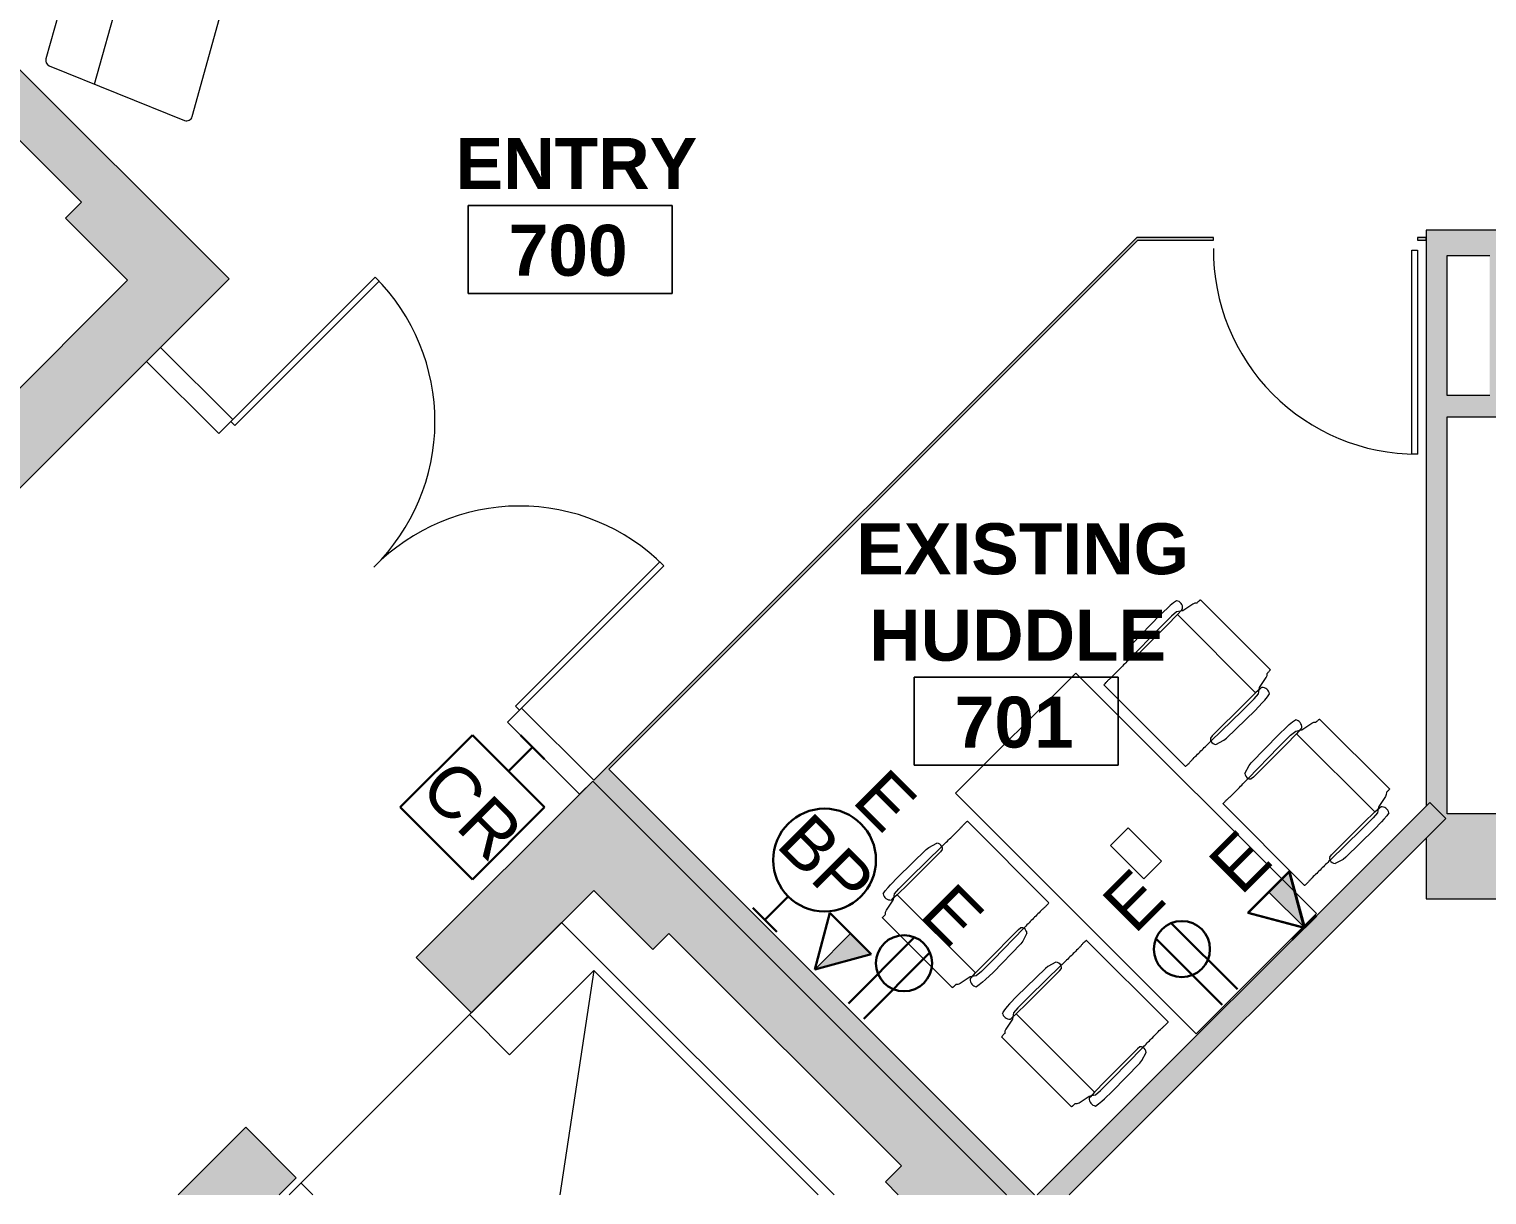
# Model space of a CAD drawing. Header units: inches. Extents: x 385 to 2249, y -1773 to -36.
# Drawn here: x 812.5 to 1069.6, y -1772.7 to -1567 of the extents above; entities that cross this region are included whole.
import ezdxf

# ---------------------------------------------------------------- set-up
doc = ezdxf.new("R2010")
doc.units = ezdxf.units.IN
doc.header["$MEASUREMENT"] = 0
for name, color, linetype, lineweight in [('A-ANNO-NOTE', 131, 'Continuous', 30), ('A-AREA-IDEN', 2, 'Continuous', 9), ('A-DETL', 90, 'Continuous', 9), ('A-DOOR', 31, 'Continuous', 13), ('A-WALL', 113, 'Continuous', 13), ('A-WALL-PATT', 111, 'Continuous', 13), ('I-FURN', 30, 'Continuous', 9), ('I-FURN-PNLS', 30, 'Continuous', 9), ('I-WALL', 2, 'Continuous', 13)]:
    doc.layers.add(name, color=color, linetype=linetype, lineweight=lineweight)
doc.styles.add('Swis721 Lt BT', font='swissl.ttf', dxfattribs={"height": 9})
doc.styles.add('Swis721 Lt BT_B', font='', dxfattribs={"height": 9})
doc.styles.get('Swis721 Lt BT_B').set_extended_font_data('Swis721 Lt BT', bold=True)

# ---------------------------------------------------------------- blocks, each defined once
blk = doc.blocks.new('Walls 10 - Walls 10-5024447-Level 7 POWER _ SIGNAL')
at = {"layer": 'A-WALL', "lineweight": 9}
h = blk.add_hatch(color=7, dxfattribs=at)
h.paths.add_polyline_path([(1299.2, -1742.89), (1330.2, -1742.89), (1330.2, -1718.89), (1328.48, -1718.89), (1328.45, -1602.45), (1121.26, -1602.45), (1121.26, -1606.95), (1125.46, -1606.95), (1125.46, -1613.45), (1295.45, -1613.45), (1295.45, -1705.42), (1062.64, -1705.42), (1062.64, -1635.39), (1073.89, -1635.39), (1073.89, -1606.95), (1082.26, -1606.95), (1082.26, -1602.45), (1058.89, -1602.45), (1058.89, -1704.09), (1059.56, -1703.42), (1062.39, -1706.25), (1058.89, -1709.75), (1058.89, -1720.42), (1219.48, -1720.42), (1219.5, -1742.89), (1295.45, -1742.89)], flags=0)
h.paths.add_polyline_path([(1228.46, -1736.89), (1221.48, -1736.89), (1221.48, -1718.89), (1324.2, -1718.89), (1324.2, -1736.89), (1295.45, -1736.89)], flags=0)
h.paths.add_polyline_path([(1299.2, -1706.92), (1299.2, -1615.95), (1324.73, -1615.95), (1324.73, -1706.92), (1324.2, -1706.92)], flags=0)
h.paths.add_polyline_path([(1062.64, -1631.64), (1062.64, -1606.95), (1070.14, -1606.95), (1070.14, -1631.64)], flags=0)
h.paths.add_polyline_path([(1324.73, -1612.2), (1299.2, -1612.2), (1299.2, -1606.95), (1324.73, -1606.95)], flags=0)
at = {"layer": 'A-WALL', "color": 8, "lineweight": 20}
for p, q in [((1058.89, -1602.45), (1058.89, -1704.09)), ((1082.26, -1602.45), (1058.89, -1602.45)), ((1062.64, -1631.64), (1062.64, -1606.95)), ((1062.64, -1606.95), (1070.14, -1606.95)), ((1070.14, -1631.64), (1062.64, -1631.64)), ((1062.64, -1705.42), (1062.64, -1635.39)), ((1062.64, -1635.39), (1073.89, -1635.39)), ((1295.45, -1705.42), (1062.64, -1705.42)), ((1058.89, -1709.75), (1058.89, -1720.42)), ((1058.89, -1720.42), (1062.64, -1720.42)), ((1062.64, -1720.42), (1219.48, -1720.42))]:
    blk.add_line(p, q, dxfattribs=at)
at = {"layer": 'A-WALL', "lineweight": 9}
for p, q in [((1058.89, -1704.09), (1059.56, -1703.42)), ((1059.56, -1703.42), (1062.39, -1706.25)), ((1062.39, -1706.25), (1058.89, -1709.75))]:
    blk.add_line(p, q, dxfattribs=at)
blk = doc.blocks.new('Walls 27 - Walls 27-5057189-Level 7 POWER _ SIGNAL')
at = {"layer": 'A-WALL', "lineweight": 9}
blk.add_hatch(color=7, dxfattribs=at).paths.add_polyline_path([(540.07, -1772.66), (541.25, -1772.66), (766.26, -1547.65), (777.58, -1558.97), (780.4, -1556.14), (821.77, -1597.51), (818.94, -1600.33), (829.9, -1611.29), (795.25, -1645.94), (804.09, -1654.78), (847.81, -1611.06), (807.75, -1570.99), (809.99, -1568.75), (769.44, -1528.21), (743.9, -1553.75), (746.37, -1556.23), (529.94, -1772.66)], flags=0)
at = {"layer": 'A-WALL', "color": 8, "lineweight": 20}
for p, q in [((780.4, -1556.14), (821.77, -1597.51)), ((847.81, -1611.06), (807.75, -1570.99)), ((821.77, -1597.51), (818.94, -1600.33)), ((818.94, -1600.33), (829.9, -1611.29)), ((829.9, -1611.29), (795.25, -1645.94)), ((804.09, -1654.78), (847.81, -1611.06))]:
    blk.add_line(p, q, dxfattribs=at)
blk = doc.blocks.new('Walls 31 - Walls 28-5058252-Level 7 POWER _ SIGNAL')
at = {"layer": 'A-WALL', "lineweight": 9}
blk.add_hatch(color=7, dxfattribs=at).paths.add_polyline_path([(686.14, -1777.67), (697.06, -1777.67), (700.09, -1774.65), (691.19, -1765.74), (679.26, -1777.67)], flags=0)
at = {"layer": 'A-WALL', "color": 8, "lineweight": 20}
for p, q in [((691.19, -1765.74), (679.26, -1777.67)), ((700.09, -1774.65), (691.19, -1765.74)), ((697.06, -1777.67), (700.09, -1774.65))]:
    blk.add_line(p, q, dxfattribs=at)
blk = doc.blocks.new('Walls 32 - Walls 32-5059790-Level 7 POWER _ SIGNAL')
at = {"layer": 'A-WALL', "lineweight": 9}
blk.add_hatch(color=7, dxfattribs=at).paths.add_polyline_path([(976.57, -1772.66), (984.91, -1772.66), (911.93, -1699.68), (880.81, -1730.8), (890.54, -1740.52), (912.1, -1718.95), (922.53, -1729.38), (925.36, -1726.56), (966.37, -1767.56), (963.54, -1770.39), (965.81, -1772.66), (969.43, -1772.66)], flags=0)
at = {"layer": 'A-WALL', "color": 8, "lineweight": 20}
for p, q in [((911.93, -1699.68), (880.81, -1730.8)), ((984.91, -1772.66), (911.93, -1699.68)), ((890.54, -1740.52), (912.1, -1718.95)), ((912.1, -1718.95), (922.53, -1729.38)), ((922.53, -1729.38), (925.36, -1726.56)), ((925.36, -1726.56), (966.37, -1767.56)), ((880.81, -1730.8), (890.54, -1740.52)), ((966.37, -1767.56), (963.54, -1770.39)), ((963.54, -1770.39), (965.81, -1772.66))]:
    blk.add_line(p, q, dxfattribs=at)
blk = doc.blocks.new('Double Glass Door - Full Rail - Long Pull-5136814-Level 7 POWER _ SIGNAL')
at = {"layer": 'A-DOOR', "lineweight": 20}
for p, q in [((-36, 37.26), (-35, 37.26)), ((-36, 1.75), (-36, 37.26)), ((-35, 37.26), (-35, 1.26)), ((35, 37.26), (35, 1.26)), ((36, 37.26), (35, 37.26)), ((36, 1.75), (36, 37.26)), ((-35, 1.26), (-36, 1.26)), ((35, 1.26), (36, 1.26))]:
    blk.add_line(p, q, dxfattribs=at)
at = {"layer": 'A-DOOR', "lineweight": 9}
for centre, start, end in [((-36, 1.26), 359.5, 90), ((36, 1.26), 90, 180.5)]:
    blk.add_arc(centre, 36, start, end, dxfattribs=at)
blk = doc.blocks.new('Single Glass Door - Full Rail - Long Handle-5135624-Level 7 POWER _ SIGNAL')
at = {"layer": 'A-DOOR', "color": 8, "lineweight": 20}
for p, q in [((17, -2), (18, -2)), ((17, -38), (17, -2)), ((18, -2), (18, -38)), ((18, -38), (17, -38))]:
    blk.add_line(p, q, dxfattribs=at)
at = {"layer": 'A-DOOR', "lineweight": 9}
blk.add_arc((18, -2), 36, 179.5, 270, dxfattribs=at)
blk = doc.blocks.new('F - CONF TABLE _RECTANGULAR-4 CHAIRS_ - F - CONF TABLE _RECTANGULAR-4 CHAIRS_-5203632-Level 7 POWER _ SIGNAL')
at = {"layer": 'I-FURN'}
for p, q in [((-23.63, 38.82), (-23.88, 38.56)), ((-6.14, 39.66), (-23.57, 39.66)), ((-5.83, 38.56), (-6.09, 38.82)), ((5.83, 38.56), (6.09, 38.82)), ((6.14, 39.66), (23.57, 39.66)), ((23.63, 38.82), (23.88, 38.56)), ((-26.48, 36.56), (-26.59, 35.95)), ((-24.69, 36.11), (-24.7, 36.34)), ((-24.62, 34.95), (-24.69, 36.11)), ((-24.44, 36.11), (-24.66, 35.77)), ((-24.03, 38.18), (-24.44, 36.11)), ((-23.88, 38.56), (-24.03, 38.18)), ((-5.76, 38.42), (-5.83, 38.56)), ((-5.68, 38.18), (-5.76, 38.42)), ((-5.28, 36.11), (-5.68, 38.18)), ((-5.05, 35.78), (-5.28, 36.11)), ((-5.03, 36.11), (-5.1, 34.95)), ((-5.01, 36.34), (-5.03, 36.11)), ((-3.12, 35.95), (-3.23, 36.56)), ((3.12, 35.95), (3.23, 36.56)), ((5.01, 36.34), (5.03, 36.11)), ((5.03, 36.11), (5.1, 34.95)), ((5.05, 35.78), (5.28, 36.11)), ((5.28, 36.11), (5.68, 38.18)), ((5.68, 38.18), (5.76, 38.42)), ((5.76, 38.42), (5.83, 38.56)), ((23.88, 38.56), (24.03, 38.18)), ((24.03, 38.18), (24.44, 36.11)), ((24.44, 36.11), (24.66, 35.77)), ((24.62, 34.95), (24.69, 36.11)), ((24.69, 36.11), (24.7, 36.34)), ((26.48, 36.56), (26.59, 35.95)), ((-26.69, 34.53), (-26.74, 32.67)), ((-26.66, 35.18), (-26.69, 34.53)), ((-26.59, 35.95), (-26.66, 35.18)), ((-25.07, 35.18), (-25.17, 34.01)), ((-25.17, 34.01), (-25.17, 31.01)), ((-24.66, 35.77), (-25.07, 35.18)), ((-24.58, 32.26), (-24.62, 34.95)), ((-24.62, 34.95), (-5.1, 34.95)), ((-5.1, 34.95), (-5.14, 32.26)), ((-4.65, 35.18), (-5.05, 35.78)), ((-4.55, 34.01), (-4.65, 35.18)), ((-4.55, 31.01), (-4.55, 34.01)), ((-3.06, 35.18), (-3.12, 35.95)), ((-3.02, 34.53), (-3.06, 35.18)), ((-2.98, 32.67), (-3.02, 34.53)), ((2.98, 32.67), (3.02, 34.53)), ((3.02, 34.53), (3.06, 35.18)), ((3.06, 35.18), (3.12, 35.95)), ((4.55, 34.01), (4.65, 35.18)), ((4.55, 31.01), (4.55, 34.01)), ((4.65, 35.18), (5.05, 35.78)), ((5.1, 34.95), (5.14, 32.26)), ((24.62, 34.95), (5.1, 34.95)), ((24.58, 32.26), (24.62, 34.95)), ((24.66, 35.77), (25.07, 35.18)), ((25.07, 35.18), (25.17, 34.01)), ((25.17, 34.01), (25.17, 31.01)), ((26.59, 35.95), (26.66, 35.18)), ((26.66, 35.18), (26.69, 34.53)), ((26.69, 34.53), (26.74, 32.67)), ((-26.74, 32.67), (-26.64, 25.67)), ((-25.17, 31.01), (-25.06, 23.35)), ((-24.58, 24.18), (-24.58, 32.26)), ((-5.14, 32.26), (-5.14, 24.18)), ((-4.65, 23.35), (-4.55, 31.01)), ((-3.07, 25.67), (-2.98, 32.67)), ((3.07, 25.67), (2.98, 32.67)), ((4.65, 23.35), (4.55, 31.01)), ((5.14, 32.26), (5.14, 24.18)), ((24.58, 24.18), (24.58, 32.26)), ((25.17, 31.01), (25.06, 23.35)), ((26.74, 32.67), (26.64, 25.67)), ((-26.64, 25.67), (-26.58, 25.08)), ((-26.58, 25.08), (-26.09, 23.57)), ((-24.63, 23.68), (-24.58, 24.18)), ((-5.14, 24.18), (-5.09, 23.68)), ((-3.62, 23.57), (-3.13, 25.08)), ((-3.13, 25.08), (-3.07, 25.67)), ((3.13, 25.08), (3.07, 25.67)), ((3.62, 23.57), (3.13, 25.08)), ((5.14, 24.18), (5.09, 23.68)), ((24.63, 23.68), (24.58, 24.18)), ((26.58, 25.08), (26.09, 23.57)), ((26.64, 25.67), (26.58, 25.08)), ((-25.03, 17.02), (-4.69, 17.02)), ((25.03, 17.02), (4.69, 17.02)), ((-25.03, -17.02), (-4.69, -17.02)), ((25.03, -17.02), (4.69, -17.02)), ((-26.74, -32.67), (-26.64, -25.67)), ((-26.64, -25.67), (-26.58, -25.08)), ((-26.58, -25.08), (-26.09, -23.57)), ((-25.17, -31.01), (-25.06, -23.35)), ((-24.63, -23.68), (-24.58, -24.18)), ((-24.58, -24.18), (-24.58, -32.26)), ((-5.14, -24.18), (-5.09, -23.68)), ((-5.14, -32.26), (-5.14, -24.18)), ((-4.65, -23.35), (-4.55, -31.01)), ((-3.62, -23.57), (-3.13, -25.08)), ((-3.13, -25.08), (-3.07, -25.67)), ((-3.07, -25.67), (-2.98, -32.67)), ((3.07, -25.67), (2.98, -32.67)), ((3.13, -25.08), (3.07, -25.67)), ((3.62, -23.57), (3.13, -25.08)), ((4.65, -23.35), (4.55, -31.01)), ((5.14, -24.18), (5.09, -23.68)), ((5.14, -32.26), (5.14, -24.18)), ((24.63, -23.68), (24.58, -24.18)), ((24.58, -24.18), (24.58, -32.26)), ((25.17, -31.01), (25.06, -23.35)), ((26.58, -25.08), (26.09, -23.57)), ((26.64, -25.67), (26.58, -25.08)), ((26.74, -32.67), (26.64, -25.67)), ((-26.69, -34.53), (-26.74, -32.67)), ((-25.17, -34.01), (-25.17, -31.01)), ((-24.58, -32.26), (-24.62, -34.95)), ((-5.1, -34.95), (-5.14, -32.26)), ((-4.55, -31.01), (-4.55, -34.01)), ((-2.98, -32.67), (-3.02, -34.53)), ((2.98, -32.67), (3.02, -34.53)), ((4.55, -31.01), (4.55, -34.01)), ((5.1, -34.95), (5.14, -32.26)), ((24.58, -32.26), (24.62, -34.95)), ((25.17, -34.01), (25.17, -31.01)), ((26.69, -34.53), (26.74, -32.67)), ((-26.66, -35.18), (-26.69, -34.53)), ((-26.59, -35.95), (-26.66, -35.18)), ((-26.48, -36.56), (-26.59, -35.95)), ((-25.07, -35.18), (-25.17, -34.01)), ((-24.66, -35.77), (-25.07, -35.18)), ((-24.62, -34.95), (-24.69, -36.11)), ((-24.44, -36.11), (-24.66, -35.77)), ((-24.62, -34.95), (-5.1, -34.95)), ((-5.05, -35.78), (-5.28, -36.11)), ((-5.03, -36.11), (-5.1, -34.95)), ((-4.65, -35.18), (-5.05, -35.78)), ((-4.55, -34.01), (-4.65, -35.18)), ((-3.12, -35.95), (-3.23, -36.56)), ((-3.06, -35.18), (-3.12, -35.95)), ((-3.02, -34.53), (-3.06, -35.18)), ((3.02, -34.53), (3.06, -35.18)), ((3.06, -35.18), (3.12, -35.95)), ((3.12, -35.95), (3.23, -36.56)), ((4.55, -34.01), (4.65, -35.18)), ((4.65, -35.18), (5.05, -35.78)), ((5.03, -36.11), (5.1, -34.95)), ((5.05, -35.78), (5.28, -36.11)), ((24.62, -34.95), (5.1, -34.95)), ((24.44, -36.11), (24.66, -35.77)), ((24.62, -34.95), (24.69, -36.11)), ((24.66, -35.77), (25.07, -35.18)), ((25.07, -35.18), (25.17, -34.01)), ((26.48, -36.56), (26.59, -35.95)), ((26.59, -35.95), (26.66, -35.18)), ((26.66, -35.18), (26.69, -34.53)), ((-24.69, -36.11), (-24.7, -36.34)), ((-24.03, -38.18), (-24.44, -36.11)), ((-23.88, -38.56), (-24.03, -38.18)), ((-23.63, -38.82), (-23.88, -38.56)), ((-5.83, -38.56), (-6.09, -38.82)), ((-5.76, -38.42), (-5.83, -38.56)), ((-5.68, -38.18), (-5.76, -38.42)), ((-5.28, -36.11), (-5.68, -38.18)), ((-5.01, -36.34), (-5.03, -36.11)), ((5.01, -36.34), (5.03, -36.11)), ((5.28, -36.11), (5.68, -38.18)), ((5.68, -38.18), (5.76, -38.42)), ((5.76, -38.42), (5.83, -38.56)), ((5.83, -38.56), (6.09, -38.82)), ((23.63, -38.82), (23.88, -38.56)), ((23.88, -38.56), (24.03, -38.18)), ((24.03, -38.18), (24.44, -36.11)), ((24.69, -36.11), (24.7, -36.34)), ((-6.14, -39.66), (-23.57, -39.66)), ((6.14, -39.66), (23.57, -39.66))]:
    blk.add_line(p, q, dxfattribs=at)
for centre, radius, start, end in [((-25.71, 35.49), 1.32, 40.065, 125.935), ((-4, 35.49), 1.32, 54.065, 139.935), ((4, 35.49), 1.32, 40.065, 125.935), ((25.71, 35.49), 1.32, 54.065, 139.935), ((-25.37, 24.42), 1.12, 229.743, 286.0891), ((-25.29, 24.1), 0.781, 286.8466, 327.6782), ((-4.43, 24.1), 0.781, 212.3218, 253.1534), ((-4.34, 24.42), 1.12, 253.9109, 310.257), ((4.34, 24.42), 1.12, 229.743, 286.0891), ((4.43, 24.1), 0.781, 286.8466, 327.6782), ((25.29, 24.1), 0.781, 212.3218, 253.1534), ((25.37, 24.42), 1.12, 253.9109, 310.257), ((-25.37, -24.42), 1.12, 73.9109, 130.257), ((-25.29, -24.1), 0.781, 32.3218, 73.1534), ((-4.43, -24.1), 0.781, 106.8466, 147.6782), ((-4.34, -24.42), 1.12, 49.743, 106.0891), ((4.34, -24.42), 1.12, 73.9109, 130.257), ((4.43, -24.1), 0.781, 32.3218, 73.1534), ((25.29, -24.1), 0.781, 106.8466, 147.6782), ((25.37, -24.42), 1.12, 49.743, 106.0891), ((-25.71, -35.49), 1.32, 234.065, 319.935), ((-4, -35.49), 1.32, 220.065, 305.935), ((4, -35.49), 1.32, 234.065, 319.935), ((25.71, -35.49), 1.32, 220.065, 305.935)]:
    blk.add_arc(centre, radius, start, end, dxfattribs=at)
for points, knots in [([(-23.57, 39.66), (-23.58, 39.66), (-23.58, 39.64), (-23.59, 39.59), (-23.6, 39.52), (-23.61, 39.44), (-23.61, 39.34), (-23.62, 39.18), (-23.63, 39.01), (-23.63, 38.87), (-23.63, 38.82)], [0, 0, 0, 0, 0.111111, 0.222222, 0.333333, 0.444444, 0.555556, 0.666667, 0.888889, 1, 1, 1, 1]), ([(-6.09, 38.82), (-6.09, 39.01), (-6.1, 39.28), (-6.11, 39.5), (-6.12, 39.59), (-6.13, 39.64), (-6.14, 39.66), (-6.14, 39.66)], [0, 0, 0, 0, 0.444444, 0.666667, 0.777778, 0.888889, 1, 1, 1, 1]), ([(6.09, 38.82), (6.09, 38.87), (6.09, 39.01), (6.09, 39.18), (6.1, 39.34), (6.11, 39.44), (6.12, 39.52), (6.12, 39.59), (6.13, 39.64), (6.14, 39.66), (6.14, 39.66)], [-1, -1, -1, -1, -0.888889, -0.666667, -0.555556, -0.444444, -0.333333, -0.222222, -0.111111, 0, 0, 0, 0]), ([(23.57, 39.66), (23.58, 39.66), (23.58, 39.64), (23.59, 39.59), (23.6, 39.5), (23.62, 39.28), (23.63, 39.01), (23.63, 38.82)], [-1, -1, -1, -1, -0.888889, -0.777778, -0.666667, -0.444444, 0, 0, 0, 0]), ([(-25.07, 17.96), (-25.07, 17.89), (-25.07, 17.72), (-25.07, 17.4), (-25.05, 17.1), (-25.04, 17.02), (-25.03, 17.02)], [0, 0, 0, 0, 0.181818, 0.363636, 0.727273, 1, 1, 1, 1]), ([(-4.69, 17.02), (-4.68, 17.02), (-4.68, 17.03), (-4.67, 17.06), (-4.66, 17.11), (-4.66, 17.18), (-4.65, 17.27), (-4.65, 17.4), (-4.64, 17.64), (-4.64, 17.85), (-4.64, 17.96)], [0, 0, 0, 0, 0.090909, 0.181818, 0.272727, 0.363636, 0.454545, 0.545455, 0.727273, 1, 1, 1, 1]), ([(4.69, 17.02), (4.68, 17.02), (4.66, 17.1), (4.64, 17.4), (4.64, 17.72), (4.64, 17.89), (4.64, 17.96)], [-1, -1, -1, -1, -0.727273, -0.363636, -0.181818, 0, 0, 0, 0]), ([(25.07, 17.96), (25.07, 17.85), (25.07, 17.64), (25.07, 17.4), (25.06, 17.27), (25.06, 17.18), (25.05, 17.11), (25.04, 17.06), (25.04, 17.03), (25.03, 17.02), (25.03, 17.02)], [-1, -1, -1, -1, -0.727273, -0.545455, -0.454545, -0.363636, -0.272727, -0.181818, -0.090909, 0, 0, 0, 0]), ([(-25.07, -17.96), (-25.07, -17.85), (-25.07, -17.64), (-25.07, -17.4), (-25.06, -17.27), (-25.06, -17.18), (-25.05, -17.11), (-25.04, -17.06), (-25.04, -17.03), (-25.03, -17.02), (-25.03, -17.02)], [-1, -1, -1, -1, -0.727273, -0.545455, -0.454545, -0.363636, -0.272727, -0.181818, -0.090909, 0, 0, 0, 0]), ([(-4.69, -17.02), (-4.68, -17.02), (-4.66, -17.1), (-4.64, -17.4), (-4.64, -17.72), (-4.64, -17.89), (-4.64, -17.96)], [-1, -1, -1, -1, -0.727273, -0.363636, -0.181818, 0, 0, 0, 0]), ([(4.69, -17.02), (4.68, -17.02), (4.68, -17.03), (4.67, -17.06), (4.66, -17.11), (4.66, -17.18), (4.65, -17.27), (4.65, -17.4), (4.64, -17.64), (4.64, -17.85), (4.64, -17.96)], [0, 0, 0, 0, 0.090909, 0.181818, 0.272727, 0.363636, 0.454545, 0.545455, 0.727273, 1, 1, 1, 1]), ([(25.07, -17.96), (25.07, -17.89), (25.07, -17.72), (25.07, -17.4), (25.05, -17.1), (25.04, -17.02), (25.03, -17.02)], [0, 0, 0, 0, 0.181818, 0.363636, 0.727273, 1, 1, 1, 1]), ([(-23.57, -39.66), (-23.58, -39.66), (-23.58, -39.64), (-23.59, -39.59), (-23.6, -39.5), (-23.62, -39.28), (-23.63, -39.01), (-23.63, -38.82)], [-1, -1, -1, -1, -0.888889, -0.777778, -0.666667, -0.444444, 0, 0, 0, 0]), ([(-6.09, -38.82), (-6.09, -38.87), (-6.09, -39.01), (-6.09, -39.18), (-6.1, -39.34), (-6.11, -39.44), (-6.12, -39.52), (-6.12, -39.59), (-6.13, -39.64), (-6.14, -39.66), (-6.14, -39.66)], [-1, -1, -1, -1, -0.888889, -0.666667, -0.555556, -0.444444, -0.333333, -0.222222, -0.111111, 0, 0, 0, 0]), ([(6.09, -38.82), (6.09, -39.01), (6.1, -39.28), (6.11, -39.5), (6.12, -39.59), (6.13, -39.64), (6.14, -39.66), (6.14, -39.66)], [0, 0, 0, 0, 0.444444, 0.666667, 0.777778, 0.888889, 1, 1, 1, 1]), ([(23.57, -39.66), (23.58, -39.66), (23.58, -39.64), (23.59, -39.59), (23.6, -39.52), (23.61, -39.44), (23.61, -39.34), (23.62, -39.18), (23.63, -39.01), (23.63, -38.87), (23.63, -38.82)], [0, 0, 0, 0, 0.111111, 0.222222, 0.333333, 0.444444, 0.555556, 0.666667, 0.888889, 1, 1, 1, 1])]:
    blk.add_open_spline(points, degree=3, knots=knots, dxfattribs=at)
for points in [[(-25.06, 23.35), (-25.05, 22.62), (-25.04, 21.15), (-25.03, 19.68), (-25.02, 18.93)], [(-4.69, 18.93), (-4.69, 19.68), (-4.68, 21.15), (-4.66, 22.62), (-4.65, 23.35)], [(4.69, 18.93), (4.69, 19.68), (4.68, 21.15), (4.66, 22.62), (4.65, 23.35)], [(25.06, 23.35), (25.05, 22.62), (25.04, 21.15), (25.03, 19.68), (25.02, 18.93)], [(-25.02, 18.93), (-25.03, 18.77), (-25.05, 18.45), (-25.06, 18.13), (-25.07, 17.96)], [(-4.64, 17.96), (-4.65, 18.13), (-4.67, 18.45), (-4.68, 18.77), (-4.69, 18.93)], [(4.64, 17.96), (4.65, 18.13), (4.67, 18.45), (4.68, 18.77), (4.69, 18.93)], [(25.02, 18.93), (25.03, 18.77), (25.05, 18.45), (25.06, 18.13), (25.07, 17.96)], [(-25.02, -18.93), (-25.03, -18.77), (-25.05, -18.45), (-25.06, -18.13), (-25.07, -17.96)], [(-4.64, -17.96), (-4.65, -18.13), (-4.67, -18.45), (-4.68, -18.77), (-4.69, -18.93)], [(4.64, -17.96), (4.65, -18.13), (4.67, -18.45), (4.68, -18.77), (4.69, -18.93)], [(25.02, -18.93), (25.03, -18.77), (25.05, -18.45), (25.06, -18.13), (25.07, -17.96)], [(-25.06, -23.35), (-25.05, -22.62), (-25.04, -21.15), (-25.03, -19.68), (-25.02, -18.93)], [(-4.69, -18.93), (-4.69, -19.68), (-4.68, -21.15), (-4.66, -22.62), (-4.65, -23.35)], [(4.69, -18.93), (4.69, -19.68), (4.68, -21.15), (4.66, -22.62), (4.65, -23.35)], [(25.06, -23.35), (25.05, -22.62), (25.04, -21.15), (25.03, -19.68), (25.02, -18.93)]]:
    blk.add_open_spline(points, degree=3, dxfattribs=at)
at = {"layer": 'I-FURN-PNLS'}
for p, q in [((30, 15), (-30, 15)), ((-30, 15), (-30, -15)), ((30, -15), (30, 15)), ((-4.16, -2.19), (-4.16, 2.19)), ((-4.16, 2.19), (4.16, 2.19)), ((4.16, 2.19), (4.16, -2.19)), ((4.16, -2.19), (-4.16, -2.19)), ((-30, -15), (30, -15))]:
    blk.add_line(p, q, dxfattribs=at)
blk = doc.blocks.new('Haworth_Chair_Low-Pad - Low Pad-5184524-Level 7 POWER _ SIGNAL')
at = {"layer": 'I-FURN'}
for p, q in [((-8.77, 12.93), (-11.68, -12.64)), ((7.78, 13.81), (-7.78, 13.81)), ((11.68, -12.64), (8.77, 12.93)), ((-9.75, 4.36), (9.75, 4.36)), ((-10.68, -13.75), (10.68, -13.75))]:
    blk.add_line(p, q, dxfattribs=at)
for centre, start, end in [((-7.78, 12.81), 90, 173.5115), ((7.78, 12.81), 6.4885, 90), ((-10.68, -12.75), 173.5115, 270), ((10.68, -12.75), 270, 6.4885)]:
    blk.add_arc(centre, 1, start, end, dxfattribs=at)
blk = doc.blocks.new('Room Tag - Room Name and Number-3379422-Level 7 POWER _ SIGNAL')
at = {"layer": 'A-AREA-IDEN'}
for p, q in [((-0.1881, -0.1636), (-0.1881, -0.0018)), ((-0.1881, -0.0018), (0.1869, -0.0018)), ((0.1869, -0.0018), (-0.1881, -0.0018)), ((-0.1881, -0.0018), (-0.1881, -0.1636)), ((0.1869, -0.0018), (0.1869, -0.1636)), ((0.1869, -0.1636), (0.1869, -0.0018)), ((0.1869, -0.1636), (-0.1881, -0.1636)), ((-0.1881, -0.1636), (0.1869, -0.1636))]:
    blk.add_line(p, q, dxfattribs=at)

msp = doc.modelspace()

# ---------------------------------------------------------------- hatches: boundary and pattern name
at = {"layer": 'A-ANNO-NOTE', "lineweight": 9}
for points in [[(1037.51, -1725.57), (1034.84, -1715.61), (1031.19, -1719.25)], [(951.08, -1732.88), (961.04, -1730.21), (957.39, -1726.57), (956.11, -1727.84)]]:
    msp.add_hatch(color=256, dxfattribs=at).paths.add_polyline_path(points, flags=0)
at = {"layer": 'A-WALL-PATT', "lineweight": 9}
for points in [[(914.75, -1697.56), (1008.58, -1603.74), (1007.87, -1603.74), (914.4, -1697.21)], [(989.86, -1772.66), (914.4, -1697.21), (911.93, -1699.68), (984.91, -1772.66), (986.18, -1772.66)], [(995.98, -1772.66), (1062.39, -1706.25), (1059.56, -1703.42), (990.34, -1772.66)]]:
    msp.add_hatch(color=7, dxfattribs=at).paths.add_polyline_path(points, flags=0)
h = msp.add_hatch(color=7, dxfattribs=at)
h.paths.add_polyline_path([(1021.39, -1604.24), (1021.39, -1603.74), (1008.58, -1603.74), (1008.08, -1604.24)], flags=0)
h.paths.add_polyline_path([(1057.39, -1604.24), (1058.89, -1604.24), (1058.89, -1603.74), (1057.39, -1603.74)], flags=0)

# ---------------------------------------------------------------- linework, layer by layer
at = {"layer": 'A-ANNO-NOTE'}
for p, q in [((890.71, -1691.56), (877.98, -1704.28)), ((903.43, -1704.28), (890.71, -1691.56)), ((899.19, -1691.56), (903.43, -1695.8)), ((901.31, -1693.68), (897.07, -1697.92)), ((877.98, -1704.28), (890.71, -1717.01)), ((890.71, -1717.01), (903.43, -1704.28)), ((1027.47, -1722.88), (1034.76, -1715.59)), ((1027.55, -1722.9), (1034.84, -1715.61)), ((1037.43, -1725.55), (1034.76, -1715.59)), ((1037.51, -1725.57), (1034.84, -1715.61)), ((944.39, -1726.27), (940.14, -1722.03)), ((942.26, -1724.15), (946.41, -1720)), ((951.08, -1732.88), (953.74, -1722.92)), ((953.74, -1722.92), (961.04, -1730.21)), ((1025.66, -1736.4), (1013.97, -1724.71)), ((1037.43, -1725.55), (1027.47, -1722.88)), ((1037.51, -1725.57), (1027.55, -1722.9)), ((1039.55, -1723.43), (1035.31, -1727.67)), ((957.02, -1738.9), (968.7, -1727.21)), ((957.02, -1738.9), (968.7, -1727.21)), ((1022.95, -1739.11), (1011.26, -1727.42)), ((1022.95, -1739.11), (1011.26, -1727.42)), ((959.73, -1741.61), (971.41, -1729.92)), ((951.08, -1732.88), (961.04, -1730.21))]:
    msp.add_line(p, q, dxfattribs=at)
at = {"layer": 'A-ANNO-NOTE', "lineweight": 9}
for p, q in [((1034.84, -1715.61), (1031.19, -1719.25)), ((1037.51, -1725.57), (1034.84, -1715.61)), ((1031.19, -1719.25), (1037.51, -1725.57)), ((957.39, -1726.57), (951.08, -1732.88)), ((961.04, -1730.21), (957.39, -1726.57)), ((951.08, -1732.88), (961.04, -1730.21))]:
    msp.add_line(p, q, dxfattribs=at)
at = {"layer": 'A-ANNO-NOTE'}
for centre, radius in [((952.82, -1713.59), 9.07), ((1015.84, -1729.3), 4.95), ((966.83, -1731.8), 4.95)]:
    msp.add_circle(centre, radius, dxfattribs=at)
at = {"layer": 'A-DETL', "lineweight": 13}
for p, q in [((858.39, -1772.66), (906.45, -1724.61)), ((906.45, -1724.61), (954.5, -1772.66)), ((897.25, -1747.94), (912.1, -1733.09)), ((912.1, -1733.09), (906.14, -1772.66)), ((912.1, -1733.09), (951.67, -1772.66)), ((890.18, -1740.87), (897.25, -1747.94)), ((862.58, -1772.66), (860.48, -1770.57))]:
    msp.add_line(p, q, dxfattribs=at)
at = {"layer": 'A-WALL', "color": 8, "lineweight": 20}
for p, q in [((1058.89, -1704.09), (990.32, -1772.66)), ((995.98, -1772.66), (1058.89, -1709.75))]:
    msp.add_line(p, q, dxfattribs=at)
at = {"layer": 'A-WALL', "lineweight": 9}
for p, q in [((1059.56, -1703.42), (1058.89, -1704.09)), ((1062.39, -1706.25), (1059.56, -1703.42)), ((1058.89, -1709.75), (1062.39, -1706.25))]:
    msp.add_line(p, q, dxfattribs=at)
at = {"layer": 'I-WALL', "color": 8, "lineweight": 20}
for p, q in [((1007.87, -1603.74), (912.1, -1699.51)), ((1021.39, -1603.74), (1007.87, -1603.74)), ((1021.39, -1604.24), (1021.39, -1603.74)), ((1058.89, -1603.74), (1057.39, -1603.74)), ((1057.39, -1603.74), (1057.39, -1604.24)), ((1058.89, -1604.24), (1058.89, -1603.74)), ((914.75, -1697.56), (1008.08, -1604.24)), ((1008.08, -1604.24), (1021.39, -1604.24)), ((1057.39, -1604.24), (1058.89, -1604.24)), ((989.86, -1772.66), (914.75, -1697.56)), ((911.93, -1699.68), (984.91, -1772.66))]:
    msp.add_line(p, q, dxfattribs=at)
at = {"layer": 'I-WALL'}
for p, q in [((835.73, -1623.14), (833.25, -1625.62)), ((848.46, -1635.87), (835.73, -1623.14)), ((833.25, -1625.62), (845.98, -1638.35)), ((845.98, -1638.35), (848.46, -1635.87)), ((899.37, -1686.78), (896.89, -1689.26)), ((912.1, -1699.51), (899.37, -1686.78)), ((896.89, -1689.26), (909.62, -1701.99)), ((909.62, -1701.99), (911.93, -1699.68))]:
    msp.add_line(p, q, dxfattribs=at)

# ---------------------------------------------------------------- block references
at = {"layer": 'A-AREA-IDEN', "xscale": 95.99999999999994, "yscale": 95.99999999999994, "zscale": 95.99999999999994}
for p in [(908, -1597.91), (986.67, -1681.16)]:
    msp.add_blockref('Room Tag - Room Name and Number-3379422-Level 7 POWER _ SIGNAL', p, dxfattribs=at)
at = {"layer": 'A-DOOR'}
msp.add_blockref('Single Glass Door - Full Rail - Long Handle-5135624-Level 7 POWER _ SIGNAL', (1039.39, -1603.99), dxfattribs=at)
at = {"layer": 'A-DOOR', "rotation": 314.9999999999999}
msp.add_blockref('Double Glass Door - Full Rail - Long Pull-5136814-Level 7 POWER _ SIGNAL', (872.68, -1662.56), dxfattribs=at)
at = {"layer": 'A-WALL', "lineweight": 9}
for name, p in [('Walls 27 - Walls 27-5057189-Level 7 POWER _ SIGNAL', (0, 0)), ('Walls 10 - Walls 10-5024447-Level 7 POWER _ SIGNAL', (0, 0)), ('Walls 32 - Walls 32-5059790-Level 7 POWER _ SIGNAL', (0, 0)), ('Walls 31 - Walls 28-5058252-Level 7 POWER _ SIGNAL', (159.56, 5.01))]:
    msp.add_blockref(name, p, dxfattribs=at)
at = {"layer": 'I-FURN'}
for name, p, rotation in [('Haworth_Chair_Low-Pad - Low Pad-5184524-Level 7 POWER _ SIGNAL', (830.89, -1568.45), 74.47004016060104), ('F - CONF TABLE _RECTANGULAR-4 CHAIRS_ - F - CONF TABLE _RECTANGULAR-4 CHAIRS_-5203632-Level 7 POWER _ SIGNAL', (1007.74, -1712.41), 134.9999999999997)]:
    msp.add_blockref(name, p, dxfattribs=dict(at, rotation=rotation))

# ---------------------------------------------------------------- texts
at = {"layer": 'A-ANNO-NOTE', "lineweight": 9, "char_height": 9, "attachment_point": 1, "style": 'Swis721 Lt BT'}
for s, insert, width, rotation in [('CR', (887.43, -1695.1), 20.604, 315), ('E', (963.79, -1696.92), 9.393, 315), ('BP', (950.41, -1704.73), 19.392, 315), ('E', (1019.9, -1713.68), 9.393, 45), ('E', (1001.13, -1720.5), 9.393, 45), ('E', (975.63, -1717.09), 9.393, 315)]:
    msp.add_mtext(s, dxfattribs=dict(at, insert=insert, width=width, rotation=rotation))
at = {"layer": 'A-AREA-IDEN', "char_height": 9, "attachment_point": 1, "style": 'Swis721 Lt BT_B'}
for s, insert, width in [('ENTRY', (887.76, -1586.19), 48.783), ('700', (897.11, -1601.51), 25.452), ('EXISTING', (958.43, -1654.17), 68.175), ('HUDDLE', (960.68, -1669.42), 63.024), ('701', (975.78, -1684.76), 25.452)]:
    msp.add_mtext(s, dxfattribs=dict(at, insert=insert, width=width))

doc.saveas('drawing.dxf')
